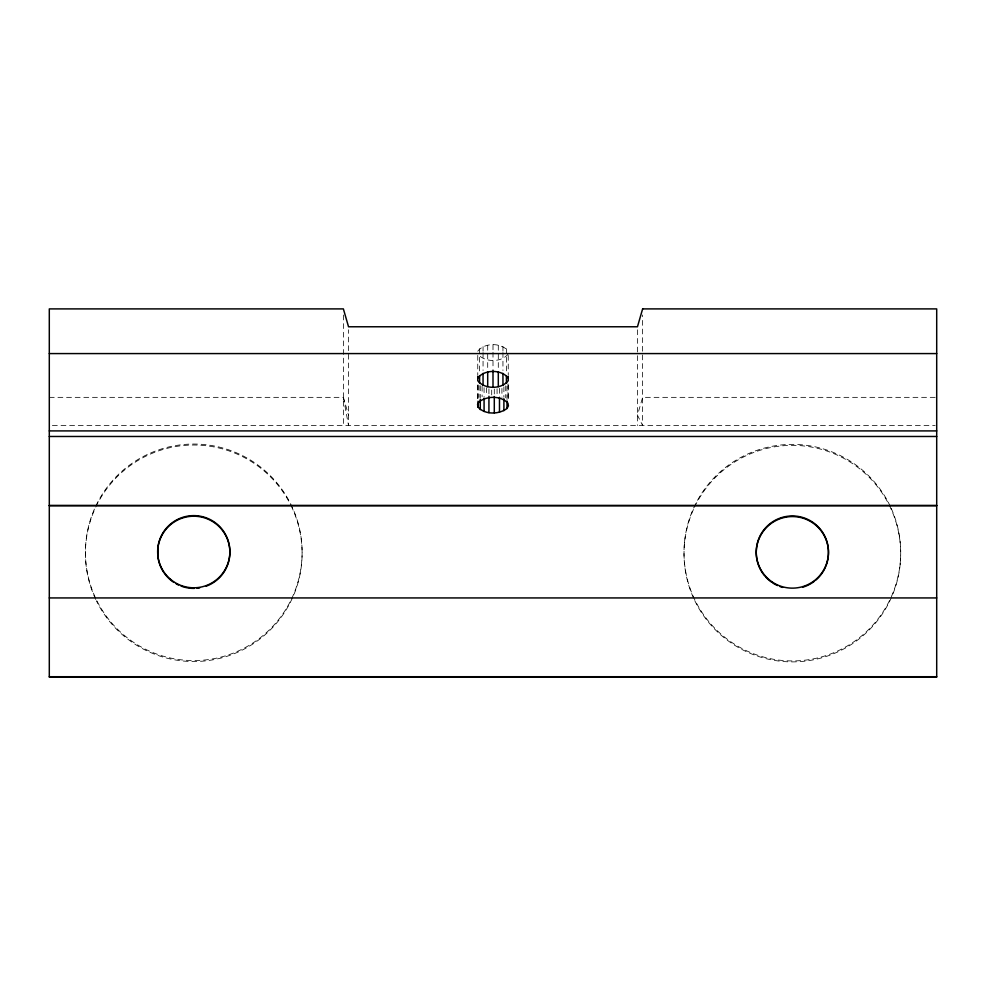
<?xml version="1.0" encoding="UTF-8"?>
<svg xmlns="http://www.w3.org/2000/svg" width="986" height="986" viewBox="0 0 986 986"><rect width="100%" height="100%" fill="white"/><g stroke="black" fill="none" stroke-linecap="round" stroke-linejoin="round"><path stroke-width="0.74" stroke-dasharray="4.93 3.7" d="M477.754 351.226C484.471 342.438 501.529 342.438 508.246 351.226M508.246 353.912C501.701 362.552 485.543 362.515 478.37 354.75M49.3 397.346L343.375 397.346L348.539 415.217M935.159 397.346L642.625 397.346L637.461 415.217L642.625 425.533L642.625 315.002M52.381 425.533L935.159 425.533M343.375 397.346L348.539 425.533L348.539 329.817M900.156 563.573L900.156 564.547M899.306 535.324L899.306 536.298M685.418 569.994L685.418 570.968M684.567 541.745L684.567 542.707M637.461 329.817L637.461 425.533M508.419 385.033L508.419 399.922M508.246 355.404L508.246 375.05M507.963 383.837L507.963 398.726M507.001 386.13L507.001 399.54M506.41 348.699L506.41 372.819M505.719 385.871L505.719 397.777M503.895 386.832L503.895 397.259M502.946 346.641L502.946 351.102M502.946 352.594L502.946 370.465M501.923 388.422L501.923 397.358M499.483 388.373L499.483 395.817M498.3 345.297L498.3 370.268M497.067 388.767L497.067 396.212M494.294 389.051L494.294 395.016M493 344.829L493 350.782M493 352.273L493 370.144M491.706 390.012L491.706 395.978M488.933 388.817L488.933 396.261M487.7 345.297L487.7 370.268M486.517 387.72L486.517 395.164M484.077 387.671L484.077 396.606M483.054 346.641L483.054 351.102M483.054 352.594L483.054 370.465M482.105 386.278L482.105 396.705M480.281 385.76L480.281 397.666M479.59 348.699L479.59 372.819M478.999 385.489L478.999 397.407M478.037 384.811L478.037 401.191M477.754 355.404L477.754 375.05M477.581 385.107L477.581 399.996M343.375 315.002L343.375 425.533M302.11 552.308A108.349 108.263 0 0 1 139.593 646.064A108.349 108.263 0 0 1 139.593 458.539A108.349 108.263 0 0 1 302.11 552.308L302.11 553.282M85.412 552.308L85.412 553.282M889.261 505.214A108.349 108.263 0 0 1 891.985 596.173M891.393 597.541A108.349 108.263 0 0 1 694.797 600.72M693.54 598.034A108.349 108.263 0 0 1 693.947 508.357M694.575 507.001A108.349 108.263 0 0 1 888.596 503.883M291.08 505.695A108.349 108.263 0 0 1 292.978 596.776M292.361 598.145A108.349 108.263 0 0 1 96.443 600.856M95.79 599.513A108.349 108.263 0 0 1 95.161 508.406M95.79 507.05A108.349 108.263 0 0 1 290.414 504.364M891.171 508.258A108.349 108.263 0 0 1 890.148 599.291M889.483 600.634A108.349 108.263 0 0 1 723.872 636.562A108.349 108.263 0 0 1 725.807 467.216A108.349 108.263 0 0 1 890.555 506.915"/><path stroke-width="1.48" d="M507.001 408.475L508.419 405.875L507.963 403.2C500.9 395.448 487.059 395.793 478.999 401.869L477.581 404.47L478.037 407.144C485.1 414.909 498.941 414.564 507.001 408.475L507.001 401.019M477.754 378.032C484.471 369.245 501.529 369.245 508.246 378.032M477.754 376.258L477.754 380.719C484.471 389.507 501.529 389.507 508.246 380.719L508.246 376.258M49.3 353.58L936.7 353.58M49.3 430.907L936.7 430.907M49.3 436.478L936.7 436.478M49.3 505.399L936.7 505.399M49.3 505.781L936.7 505.781M49.3 597.935L936.7 597.935M49.3 676.716L936.7 676.716M506.41 375.802L506.41 383.246M503.895 398.751L503.895 410.669M502.946 373.386L502.946 385.304M499.483 397.309L499.483 412.197M498.3 371.759L498.3 386.648M494.294 396.508L494.294 412.887M493 370.736L493 387.116M488.933 396.261L488.933 412.641M487.7 371.759L487.7 386.648M484.077 398.085L484.077 411.495M483.054 373.386L483.054 385.304M480.281 399.157L480.281 409.584M479.59 375.802L479.59 383.246M478.037 401.191L478.037 407.144M764.717 575.873A36.112 36.088 0 0 1 786.064 517.12A36.112 36.088 0 0 1 826.305 564.978M825.824 566.223A36.112 36.088 0 0 1 815.595 580.286M814.559 581.124A36.112 36.088 0 0 1 802.604 587.262M782.601 587.409A36.112 36.088 0 0 1 780.037 586.584M777.547 585.573A36.112 36.088 0 0 1 772.777 582.985M771.668 582.233A36.112 36.088 0 0 1 765.592 576.884M206.197 586.189A36.112 36.088 0 0 0 216.908 524.601A36.112 36.088 0 0 0 158.179 546.133L157.785 555.537A36.112 36.088 0 0 0 163.479 571.966M199.665 587.915A36.112 36.088 0 0 1 197.003 588.248M194.316 588.395A36.112 36.088 0 0 1 181.067 586.091M178.577 585.055A36.112 36.088 0 0 1 176.186 583.835M173.856 582.43A36.112 36.088 0 0 1 164.231 573.076M642.625 308.901L637.461 326.773L348.539 326.773L343.375 308.901L49.3 308.901L49.3 677.099L936.7 677.099L936.7 308.901L642.625 308.901M771.668 581.629A36.112 36.088 0 0 0 828.339 555.167A36.112 36.088 0 0 0 777.067 519.351A36.112 36.088 0 0 0 771.668 581.629M170.615 579.411A36.112 36.088 0 0 0 229.344 557.879A36.112 36.088 0 0 0 181.325 517.823A36.112 36.088 0 0 0 170.615 579.411"/></g></svg>
